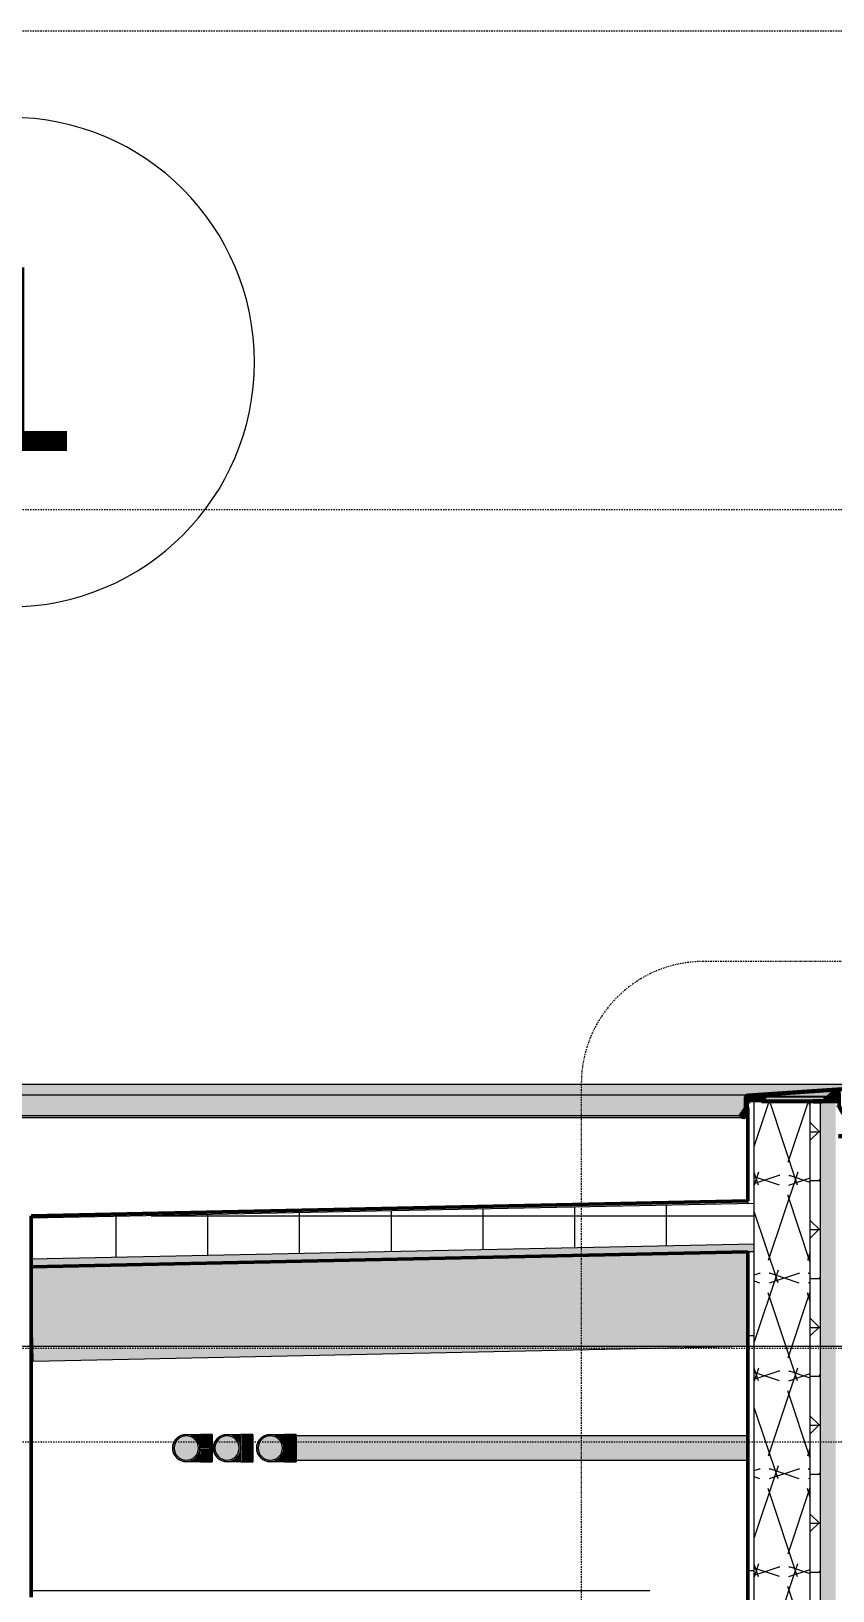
# Model space of a CAD drawing. Header units: inches. Extents: x 1814 to 6957, y -360 to 681.
# Drawn here: x 5267.7 to 5346.3, y 374 to 527 of the extents above; entities that cross this region are included whole.
import ezdxf

# ---------------------------------------------------------------- set-up
doc = ezdxf.new("R2010")
doc.units = ezdxf.units.IN
doc.header["$MEASUREMENT"] = 0
for name, pattern in [('Aligning Line 1_8_', [0.25, 0.125, -0.125]), ('Dash Dot 3_16_', [0.3125, 0.1875, -0.0625, 0, -0.0625]), ('Grid Line 1_2_', [0.875, 0.5, -0.125, 0.125, -0.125])]:
    doc.linetypes.add(name, pattern=pattern)
for name, color, linetype, lineweight in [('0-5', 250, 'Continuous', 9), ('0-7', 50, 'Continuous', 5), ('A-ANNO-SYMB-1', 150, 'Dash Dot 3_16_', 9), ('A-FLOR', 192, 'Continuous', 13), ('A-FLOR-7', 192, 'Continuous', 5), ('A-FLOR-8', 192, 'Continuous', 50), ('A-FLOR-LEVL-1', 51, 'Grid Line 1_2_', 9), ('A-FLOR-MCUT', 51, 'Continuous', 13), ('A-FLOR-PATT-2', 8, 'Continuous', 9), ('A-ROOF-2', 132, 'Continuous', 50), ('A-WALL', 113, 'Continuous', 13), ('A-WALL-4', 113, 'Continuous', 5), ('A-WALL-6', 113, 'Continuous', 50), ('A-WALL-PATT-4', 111, 'Continuous', 9), ('G-ANNO-SYMB', 111, 'Aligning Line 1_8_', 9), ('G-ANNO-SYMB-1', 191, 'Aligning Line 1_8_', 9), ('G-ANNO-SYMB-2', 147, 'Aligning Line 1_8_', 9), ('I-WALL-6', 7, 'Continuous', 13), ('P-PIPE-1', 8, 'Continuous', 5), ('P-PIPE-2', 252, 'Continuous', 9), ('P-PIPE-3', 250, 'Continuous', 9), ('P-PIPE-4', 94, 'Continuous', 9), ('S-BEAM-1', 41, 'Continuous', 9), ('S-BEAM-2', 250, 'Continuous', 9), ('S-GRID-IDEN', 1, 'Continuous', 9)]:
    doc.layers.add(name, color=color, linetype=linetype, lineweight=lineweight)
doc.styles.add('Arial_1', font='arial.ttf', dxfattribs={"height": 18})

# ---------------------------------------------------------------- blocks, each defined once
blk = doc.blocks.new('CTR - 2nd Phase_rvt-2-SECTION _ CENTER LOOKING EAST')
at = {"layer": 'A-FLOR-LEVL-1'}
blk.add_line((-4168.71, 398), (-1814.21, 398), dxfattribs=at)
at = {"layer": 'G-ANNO-SYMB-1'}
for p, q in [((-1910.94, 526.95), (-4072.05, 526.95)), ((-1910.94, 388.59), (-4072.05, 388.59))]:
    blk.add_line(p, q, dxfattribs=at)
blk = doc.blocks.new('Elbow - PVC - Sch 40 - Standard-2079255-SECTION _ CENTER LOOKING EAST')
at = {"layer": 'P-PIPE-2'}
h = blk.add_hatch(color=256, dxfattribs=at)
h.paths.add_polyline_path([(-3464, 118.66), (-3463.65, 118.7), (-3463.31, 118.85), (-3462.96, 119.16), (-3462.8, 119.41), (-3462.7, 119.69), (-3462.67, 120.12), (-3462.7, 120.35), (-3462.85, 120.69), (-3463.16, 121.04), (-3463.41, 121.2), (-3463.69, 121.3), (-3464, 121.34), (-3464.35, 121.3), (-3464.69, 121.15), (-3465.03, 120.85), (-3465.19, 120.62), (-3465.3, 120.35), (-3465.34, 120), (-3465.3, 119.65), (-3465.15, 119.31), (-3464.84, 118.96), (-3464.59, 118.8), (-3464.24, 118.69)], flags=0)
h.paths.add_polyline_path([(-3464, 118.81), (-3464.31, 118.85), (-3464.64, 119.01), (-3464.84, 119.16), (-3465.03, 119.41), (-3465.16, 119.82), (-3465.19, 120), (-3465.15, 120.31), (-3464.95, 120.7), (-3464.78, 120.88), (-3464.59, 121.03), (-3464.24, 121.16), (-3464, 121.19), (-3463.69, 121.15), (-3463.3, 120.95), (-3463.08, 120.74), (-3462.97, 120.59), (-3462.84, 120.18), (-3462.81, 120), (-3462.85, 119.69), (-3462.97, 119.41), (-3463.16, 119.16), (-3463.5, 118.93), (-3463.82, 118.84)], flags=0)
h = blk.add_hatch(color=256, dxfattribs=at)
h.paths.add_polyline_path([(-3462.65, 120), (-3462.62, 121.03), (-3462.66, 121.34), (-3463.37, 121.3), (-3463.43, 121.29), (-3463.57, 121.27), (-3463.24, 121.1), (-3462.95, 120.82), (-3462.8, 120.59), (-3462.7, 120.31), (-3462.65, 120)], flags=0)
h.paths.add_polyline_path([(-3462.97, 120.89), (-3463.21, 121.11), (-3463.03, 120.95)], flags=0)
h.paths.add_polyline_path([(-3463.43, 121.29), (-3463.51, 121.34), (-3463.48, 121.3)], flags=0)
for points in [[(-3462.62, 120), (-3461.47, 120), (-3461.47, 121.34), (-3462.62, 121.3), (-3462.62, 120)], [(-3462.62, 118.66), (-3461.47, 118.66), (-3461.47, 120), (-3462.62, 119.96), (-3462.62, 118.66)]]:
    blk.add_hatch(color=256, dxfattribs=at).paths.add_polyline_path(points, flags=0)
h = blk.add_hatch(color=256, dxfattribs=at)
h.paths.add_polyline_path([(-3463.05, 119.05), (-3463.16, 118.93), (-3463.08, 119.02)], flags=0)
h.paths.add_polyline_path([(-3462.62, 118.66), (-3462.66, 119.94), (-3462.76, 119.51), (-3462.85, 119.31), (-3463.16, 118.96), (-3463.38, 118.81), (-3463.57, 118.7), (-3463.57, 118.66), (-3462.91, 118.66)], flags=0)
at = {"layer": 'P-PIPE-3'}
for p, q in [((-3461.47, 121.34), (-3462.62, 121.34)), ((-3461.47, 121.34), (-3461.47, 120)), ((-3461.47, 120), (-3461.47, 118.66)), ((-3462.62, 118.66), (-3461.47, 118.66))]:
    blk.add_line(p, q, dxfattribs=at)
at = {"layer": 'P-PIPE-3', "flags": 128}
for points in [[(-3465.34, 120), (-3465.34, 120.05), (-3465.34, 120.11), (-3465.33, 120.16), (-3465.33, 120.21), (-3465.32, 120.27), (-3465.31, 120.32), (-3465.29, 120.37), (-3465.28, 120.42), (-3465.26, 120.47), (-3465.24, 120.52), (-3465.22, 120.57), (-3465.19, 120.62), (-3465.17, 120.67), (-3465.14, 120.71), (-3465.11, 120.76), (-3465.08, 120.8), (-3465.05, 120.85), (-3465.01, 120.89), (-3464.97, 120.93), (-3464.94, 120.96), (-3464.9, 121), (-3464.86, 121.04), (-3464.81, 121.07), (-3464.77, 121.1), (-3464.73, 121.13), (-3464.68, 121.16), (-3464.63, 121.19), (-3464.59, 121.21), (-3464.54, 121.23), (-3464.49, 121.25), (-3464.44, 121.27), (-3464.39, 121.29), (-3464.33, 121.3), (-3464.28, 121.31), (-3464.23, 121.32), (-3464.18, 121.33), (-3464.12, 121.34), (-3464.07, 121.34), (-3464.01, 121.34), (-3464, 121.34)], [(-3464, 121.34), (-3464, 121.34), (-3464, 121.34), (-3463.99, 121.34), (-3463.98, 121.34), (-3463.97, 121.34), (-3463.96, 121.34), (-3463.95, 121.34), (-3463.93, 121.34), (-3463.91, 121.34), (-3463.89, 121.34), (-3463.87, 121.34), (-3463.84, 121.34), (-3463.82, 121.34), (-3463.79, 121.34), (-3463.76, 121.34), (-3463.73, 121.34), (-3463.69, 121.34), (-3463.66, 121.34), (-3463.62, 121.34), (-3463.58, 121.34), (-3463.54, 121.34), (-3463.5, 121.34), (-3463.46, 121.34), (-3463.41, 121.34), (-3463.37, 121.34), (-3463.32, 121.34), (-3463.27, 121.34), (-3463.22, 121.34), (-3463.17, 121.34), (-3463.12, 121.34), (-3463.07, 121.34), (-3463.02, 121.34), (-3462.97, 121.34), (-3462.91, 121.34), (-3462.86, 121.34), (-3462.8, 121.34), (-3462.75, 121.34), (-3462.69, 121.34), (-3462.64, 121.34), (-3462.62, 121.34)], [(-3464, 118.66), (-3464.05, 118.66), (-3464.11, 118.66), (-3464.16, 118.67), (-3464.21, 118.67), (-3464.27, 118.68), (-3464.32, 118.69), (-3464.37, 118.71), (-3464.42, 118.72), (-3464.47, 118.74), (-3464.52, 118.76), (-3464.57, 118.78), (-3464.62, 118.81), (-3464.67, 118.83), (-3464.71, 118.86), (-3464.76, 118.89), (-3464.8, 118.92), (-3464.85, 118.95), (-3464.89, 118.99), (-3464.93, 119.03), (-3464.96, 119.06), (-3465, 119.1), (-3465.04, 119.14), (-3465.07, 119.19), (-3465.1, 119.23), (-3465.13, 119.27), (-3465.16, 119.32), (-3465.19, 119.37), (-3465.21, 119.41), (-3465.23, 119.46), (-3465.25, 119.51), (-3465.27, 119.56), (-3465.29, 119.61), (-3465.3, 119.67), (-3465.31, 119.72), (-3465.32, 119.77), (-3465.33, 119.82), (-3465.34, 119.88), (-3465.34, 119.93), (-3465.34, 119.99), (-3465.34, 120)], [(-3462.62, 118.66), (-3462.68, 118.66), (-3462.73, 118.66), (-3462.79, 118.66), (-3462.84, 118.66), (-3462.9, 118.66), (-3462.95, 118.66), (-3463, 118.66), (-3463.06, 118.66), (-3463.11, 118.66), (-3463.16, 118.66), (-3463.21, 118.66), (-3463.26, 118.66), (-3463.31, 118.66), (-3463.36, 118.66), (-3463.4, 118.66), (-3463.45, 118.66), (-3463.49, 118.66), (-3463.53, 118.66), (-3463.57, 118.66), (-3463.61, 118.66), (-3463.65, 118.66), (-3463.68, 118.66), (-3463.72, 118.66), (-3463.75, 118.66), (-3463.78, 118.66), (-3463.81, 118.66), (-3463.84, 118.66), (-3463.86, 118.66), (-3463.89, 118.66), (-3463.91, 118.66), (-3463.93, 118.66), (-3463.94, 118.66), (-3463.96, 118.66), (-3463.97, 118.66), (-3463.98, 118.66), (-3463.99, 118.66), (-3463.99, 118.66), (-3464, 118.66), (-3464, 118.66)]]:
    blk.add_lwpolyline(points, dxfattribs=at)
at = {"layer": 'P-PIPE-3'}
for start, end in [(0, 180), (180, 360)]:
    blk.add_arc((-3464, 120), 1.34, start, end, dxfattribs=at)
blk = doc.blocks.new('Elbow - PVC - Sch 40 - Standard-V52-SECTION _ CENTER LOOKING EAST')
at = {"layer": 'P-PIPE-2'}
h = blk.add_hatch(color=256, dxfattribs=at)
h.paths.add_polyline_path([(-3460, 118.66), (-3459.65, 118.7), (-3459.31, 118.85), (-3458.96, 119.16), (-3458.8, 119.41), (-3458.7, 119.69), (-3458.67, 120.12), (-3458.7, 120.35), (-3458.85, 120.69), (-3459.16, 121.04), (-3459.41, 121.2), (-3459.69, 121.3), (-3460.02, 121.34), (-3460.35, 121.3), (-3460.69, 121.15), (-3461.04, 120.84), (-3461.2, 120.59), (-3461.3, 120.31), (-3461.34, 120), (-3461.3, 119.65), (-3461.15, 119.31), (-3460.84, 118.96), (-3460.59, 118.8), (-3460.31, 118.7), (-3460.02, 118.66)], flags=0)
h.paths.add_polyline_path([(-3460, 118.81), (-3460.31, 118.85), (-3460.64, 119.01), (-3460.84, 119.16), (-3461.03, 119.41), (-3461.16, 119.82), (-3461.17, 120.12), (-3461.15, 120.31), (-3460.95, 120.7), (-3460.78, 120.88), (-3460.59, 121.03), (-3460.31, 121.15), (-3460, 121.19), (-3459.69, 121.15), (-3459.3, 120.95), (-3459.08, 120.74), (-3458.97, 120.59), (-3458.84, 120.18), (-3458.81, 120), (-3458.85, 119.69), (-3458.97, 119.4), (-3459.16, 119.16), (-3459.5, 118.93), (-3459.82, 118.84)], flags=0)
h = blk.add_hatch(color=256, dxfattribs=at)
h.paths.add_polyline_path([(-3458.65, 120), (-3458.62, 121.03), (-3458.66, 121.34), (-3459.37, 121.3), (-3459.43, 121.29), (-3459.57, 121.27), (-3459.24, 121.1), (-3458.95, 120.82), (-3458.8, 120.59), (-3458.7, 120.31), (-3458.65, 120)], flags=0)
h.paths.add_polyline_path([(-3458.97, 120.89), (-3459.21, 121.11), (-3459.03, 120.95)], flags=0)
h.paths.add_polyline_path([(-3459.43, 121.29), (-3459.51, 121.34), (-3459.48, 121.3)], flags=0)
for points in [[(-3457.47, 120), (-3457.47, 121.34), (-3458.62, 121.3), (-3458.62, 120)], [(-3458.62, 118.66), (-3457.47, 118.66), (-3457.47, 120), (-3458.62, 120), (-3458.62, 118.66)]]:
    blk.add_hatch(color=256, dxfattribs=at).paths.add_polyline_path(points, flags=0)
h = blk.add_hatch(color=256, dxfattribs=at)
h.paths.add_polyline_path([(-3459.05, 119.05), (-3459.16, 118.93), (-3459.08, 119.02)], flags=0)
h.paths.add_polyline_path([(-3458.62, 118.66), (-3458.66, 119.94), (-3458.76, 119.51), (-3458.85, 119.31), (-3459.16, 118.96), (-3459.38, 118.81), (-3459.57, 118.7), (-3459.57, 118.66), (-3458.91, 118.66)], flags=0)
at = {"layer": 'P-PIPE-3'}
for p, q in [((-3457.47, 121.34), (-3458.62, 121.34)), ((-3457.47, 121.34), (-3457.47, 120)), ((-3457.47, 120), (-3457.47, 118.66)), ((-3458.62, 118.66), (-3457.47, 118.66))]:
    blk.add_line(p, q, dxfattribs=at)
at = {"layer": 'P-PIPE-3', "flags": 128}
for points in [[(-3461.34, 120), (-3461.34, 120.05), (-3461.34, 120.11), (-3461.33, 120.16), (-3461.33, 120.21), (-3461.32, 120.27), (-3461.31, 120.32), (-3461.29, 120.37), (-3461.28, 120.42), (-3461.26, 120.47), (-3461.24, 120.52), (-3461.22, 120.57), (-3461.19, 120.62), (-3461.17, 120.67), (-3461.14, 120.71), (-3461.11, 120.76), (-3461.08, 120.8), (-3461.05, 120.85), (-3461.01, 120.89), (-3460.97, 120.93), (-3460.94, 120.96), (-3460.9, 121), (-3460.86, 121.04), (-3460.81, 121.07), (-3460.77, 121.1), (-3460.73, 121.13), (-3460.68, 121.16), (-3460.63, 121.19), (-3460.59, 121.21), (-3460.54, 121.23), (-3460.49, 121.25), (-3460.44, 121.27), (-3460.39, 121.29), (-3460.33, 121.3), (-3460.28, 121.31), (-3460.23, 121.32), (-3460.18, 121.33), (-3460.12, 121.34), (-3460.07, 121.34), (-3460.01, 121.34), (-3460, 121.34)], [(-3460, 121.34), (-3460, 121.34), (-3460, 121.34), (-3459.99, 121.34), (-3459.98, 121.34), (-3459.97, 121.34), (-3459.96, 121.34), (-3459.95, 121.34), (-3459.93, 121.34), (-3459.91, 121.34), (-3459.89, 121.34), (-3459.87, 121.34), (-3459.84, 121.34), (-3459.82, 121.34), (-3459.79, 121.34), (-3459.76, 121.34), (-3459.73, 121.34), (-3459.69, 121.34), (-3459.66, 121.34), (-3459.62, 121.34), (-3459.58, 121.34), (-3459.54, 121.34), (-3459.5, 121.34), (-3459.46, 121.34), (-3459.41, 121.34), (-3459.37, 121.34), (-3459.32, 121.34), (-3459.27, 121.34), (-3459.22, 121.34), (-3459.17, 121.34), (-3459.12, 121.34), (-3459.07, 121.34), (-3459.02, 121.34), (-3458.97, 121.34), (-3458.91, 121.34), (-3458.86, 121.34), (-3458.8, 121.34), (-3458.75, 121.34), (-3458.69, 121.34), (-3458.64, 121.34), (-3458.62, 121.34)], [(-3460.02, 118.66), (-3460.05, 118.66), (-3460.11, 118.66), (-3460.16, 118.67), (-3460.21, 118.67), (-3460.27, 118.68), (-3460.32, 118.69), (-3460.37, 118.71), (-3460.42, 118.72), (-3460.47, 118.74), (-3460.52, 118.76), (-3460.57, 118.78), (-3460.62, 118.81), (-3460.67, 118.83), (-3460.71, 118.86), (-3460.76, 118.89), (-3460.8, 118.92), (-3460.85, 118.95), (-3460.89, 118.99), (-3460.93, 119.03), (-3460.96, 119.06), (-3461, 119.1), (-3461.04, 119.14), (-3461.07, 119.19), (-3461.1, 119.23), (-3461.13, 119.27), (-3461.16, 119.32), (-3461.19, 119.37), (-3461.21, 119.41), (-3461.23, 119.46), (-3461.25, 119.51), (-3461.27, 119.56), (-3461.29, 119.61), (-3461.3, 119.67), (-3461.31, 119.72), (-3461.32, 119.77), (-3461.33, 119.82), (-3461.34, 119.88), (-3461.34, 119.93), (-3461.34, 119.99), (-3461.34, 120)], [(-3458.62, 118.66), (-3458.68, 118.66), (-3458.73, 118.66), (-3458.79, 118.66), (-3458.84, 118.66), (-3458.9, 118.66), (-3458.95, 118.66), (-3459, 118.66), (-3459.06, 118.66), (-3459.11, 118.66), (-3459.16, 118.66), (-3459.21, 118.66), (-3459.26, 118.66), (-3459.31, 118.66), (-3459.36, 118.66), (-3459.4, 118.66), (-3459.45, 118.66), (-3459.49, 118.66), (-3459.53, 118.66), (-3459.57, 118.66), (-3459.61, 118.66), (-3459.65, 118.66), (-3459.68, 118.66), (-3459.72, 118.66), (-3459.75, 118.66), (-3459.78, 118.66), (-3459.81, 118.66), (-3459.84, 118.66), (-3459.86, 118.66), (-3459.89, 118.66), (-3459.91, 118.66), (-3459.93, 118.66), (-3459.94, 118.66), (-3459.96, 118.66), (-3459.97, 118.66), (-3459.98, 118.66), (-3459.99, 118.66), (-3459.99, 118.66), (-3460, 118.66), (-3460, 118.66)]]:
    blk.add_lwpolyline(points, dxfattribs=at)
at = {"layer": 'P-PIPE-3'}
for start, end in [(0, 180), (180, 360)]:
    blk.add_arc((-3460, 120), 1.34, start, end, dxfattribs=at)
blk = doc.blocks.new('Elbow - PVC - Sch 40 - Standard-V53-SECTION _ CENTER LOOKING EAST')
at = {"layer": 'P-PIPE-2'}
h = blk.add_hatch(color=256, dxfattribs=at)
h.paths.add_polyline_path([(-3455.76, 118.66), (-3455.41, 118.7), (-3455.06, 118.85), (-3454.72, 119.16), (-3454.56, 119.41), (-3454.45, 119.69), (-3454.43, 120.12), (-3454.46, 120.35), (-3454.61, 120.69), (-3454.92, 121.04), (-3455.16, 121.2), (-3455.45, 121.3), (-3455.8, 121.34), (-3456.11, 121.3), (-3456.45, 121.15), (-3456.79, 120.84), (-3456.95, 120.59), (-3457.06, 120.31), (-3457.1, 120), (-3457.06, 119.65), (-3456.9, 119.31), (-3456.6, 118.96), (-3456.35, 118.8), (-3456.06, 118.7), (-3455.8, 118.66)], flags=0)
h.paths.add_polyline_path([(-3455.76, 118.81), (-3456.06, 118.85), (-3456.4, 119.01), (-3456.6, 119.16), (-3456.79, 119.41), (-3456.92, 119.82), (-3456.93, 120.12), (-3456.9, 120.31), (-3456.71, 120.7), (-3456.54, 120.88), (-3456.35, 121.03), (-3456.06, 121.15), (-3455.76, 121.19), (-3455.45, 121.15), (-3455.06, 120.95), (-3454.84, 120.74), (-3454.73, 120.59), (-3454.59, 120.18), (-3454.57, 120), (-3454.61, 119.69), (-3454.73, 119.4), (-3454.92, 119.16), (-3455.25, 118.93), (-3455.58, 118.84)], flags=0)
h = blk.add_hatch(color=256, dxfattribs=at)
h.paths.add_polyline_path([(-3454.4, 120), (-3454.38, 121.03), (-3454.41, 121.34), (-3455.12, 121.3), (-3455.18, 121.29), (-3455.33, 121.27), (-3455, 121.1), (-3454.71, 120.82), (-3454.56, 120.59), (-3454.45, 120.31), (-3454.4, 120)], flags=0)
h.paths.add_polyline_path([(-3454.73, 120.89), (-3454.97, 121.11), (-3454.79, 120.95)], flags=0)
h.paths.add_polyline_path([(-3455.18, 121.29), (-3455.27, 121.34), (-3455.24, 121.3)], flags=0)
for points in [[(-3453.23, 120), (-3453.23, 121.34), (-3454.38, 121.3), (-3454.38, 120)], [(-3454.38, 118.66), (-3453.23, 118.66), (-3453.23, 120), (-3454.38, 120), (-3454.38, 118.66)]]:
    blk.add_hatch(color=256, dxfattribs=at).paths.add_polyline_path(points, flags=0)
h = blk.add_hatch(color=256, dxfattribs=at)
h.paths.add_polyline_path([(-3454.81, 119.05), (-3454.92, 118.93), (-3454.84, 119.02)], flags=0)
h.paths.add_polyline_path([(-3454.38, 118.66), (-3454.41, 119.94), (-3454.52, 119.51), (-3454.61, 119.31), (-3454.92, 118.96), (-3455.14, 118.81), (-3455.33, 118.7), (-3455.33, 118.66), (-3454.67, 118.66)], flags=0)
at = {"layer": 'P-PIPE-3'}
for p, q in [((-3453.23, 121.34), (-3454.38, 121.34)), ((-3453.23, 121.34), (-3453.23, 120)), ((-3453.23, 120), (-3453.23, 118.66)), ((-3454.38, 118.66), (-3453.23, 118.66))]:
    blk.add_line(p, q, dxfattribs=at)
at = {"layer": 'P-PIPE-3', "flags": 128}
for points in [[(-3457.1, 120), (-3457.1, 120.05), (-3457.1, 120.11), (-3457.09, 120.16), (-3457.08, 120.21), (-3457.07, 120.27), (-3457.06, 120.32), (-3457.05, 120.37), (-3457.03, 120.42), (-3457.02, 120.47), (-3457, 120.52), (-3456.97, 120.57), (-3456.95, 120.62), (-3456.92, 120.67), (-3456.9, 120.71), (-3456.87, 120.76), (-3456.84, 120.8), (-3456.8, 120.85), (-3456.77, 120.89), (-3456.73, 120.93), (-3456.69, 120.96), (-3456.65, 121), (-3456.61, 121.04), (-3456.57, 121.07), (-3456.53, 121.1), (-3456.48, 121.13), (-3456.44, 121.16), (-3456.39, 121.19), (-3456.34, 121.21), (-3456.29, 121.23), (-3456.24, 121.25), (-3456.19, 121.27), (-3456.14, 121.29), (-3456.09, 121.3), (-3456.04, 121.31), (-3455.99, 121.32), (-3455.93, 121.33), (-3455.88, 121.34), (-3455.83, 121.34), (-3455.77, 121.34), (-3455.76, 121.34)], [(-3455.76, 121.34), (-3455.76, 121.34), (-3455.75, 121.34), (-3455.75, 121.34), (-3455.74, 121.34), (-3455.73, 121.34), (-3455.72, 121.34), (-3455.7, 121.34), (-3455.69, 121.34), (-3455.67, 121.34), (-3455.65, 121.34), (-3455.63, 121.34), (-3455.6, 121.34), (-3455.58, 121.34), (-3455.55, 121.34), (-3455.52, 121.34), (-3455.49, 121.34), (-3455.45, 121.34), (-3455.42, 121.34), (-3455.38, 121.34), (-3455.34, 121.34), (-3455.3, 121.34), (-3455.26, 121.34), (-3455.22, 121.34), (-3455.17, 121.34), (-3455.13, 121.34), (-3455.08, 121.34), (-3455.03, 121.34), (-3454.98, 121.34), (-3454.93, 121.34), (-3454.88, 121.34), (-3454.83, 121.34), (-3454.78, 121.34), (-3454.72, 121.34), (-3454.67, 121.34), (-3454.62, 121.34), (-3454.56, 121.34), (-3454.51, 121.34), (-3454.45, 121.34), (-3454.4, 121.34), (-3454.38, 121.34)], [(-3455.8, 118.66), (-3455.81, 118.66), (-3455.86, 118.66), (-3455.92, 118.67), (-3455.97, 118.67), (-3456.02, 118.68), (-3456.08, 118.69), (-3456.13, 118.71), (-3456.18, 118.72), (-3456.23, 118.74), (-3456.28, 118.76), (-3456.33, 118.78), (-3456.38, 118.81), (-3456.43, 118.83), (-3456.47, 118.86), (-3456.52, 118.89), (-3456.56, 118.92), (-3456.6, 118.95), (-3456.64, 118.99), (-3456.68, 119.03), (-3456.72, 119.06), (-3456.76, 119.1), (-3456.79, 119.14), (-3456.83, 119.19), (-3456.86, 119.23), (-3456.89, 119.27), (-3456.92, 119.32), (-3456.94, 119.37), (-3456.97, 119.41), (-3456.99, 119.46), (-3457.01, 119.51), (-3457.03, 119.56), (-3457.04, 119.61), (-3457.06, 119.67), (-3457.07, 119.72), (-3457.08, 119.77), (-3457.09, 119.82), (-3457.1, 119.88), (-3457.1, 119.93), (-3457.1, 119.99), (-3457.1, 120)], [(-3454.38, 118.66), (-3454.44, 118.66), (-3454.49, 118.66), (-3454.55, 118.66), (-3454.6, 118.66), (-3454.66, 118.66), (-3454.71, 118.66), (-3454.76, 118.66), (-3454.81, 118.66), (-3454.87, 118.66), (-3454.92, 118.66), (-3454.97, 118.66), (-3455.02, 118.66), (-3455.07, 118.66), (-3455.11, 118.66), (-3455.16, 118.66), (-3455.2, 118.66), (-3455.25, 118.66), (-3455.29, 118.66), (-3455.33, 118.66), (-3455.37, 118.66), (-3455.41, 118.66), (-3455.44, 118.66), (-3455.48, 118.66), (-3455.51, 118.66), (-3455.54, 118.66), (-3455.57, 118.66), (-3455.6, 118.66), (-3455.62, 118.66), (-3455.64, 118.66), (-3455.66, 118.66), (-3455.68, 118.66), (-3455.7, 118.66), (-3455.71, 118.66), (-3455.73, 118.66), (-3455.74, 118.66), (-3455.75, 118.66), (-3455.75, 118.66), (-3455.76, 118.66), (-3455.76, 118.66)]]:
    blk.add_lwpolyline(points, dxfattribs=at)
at = {"layer": 'P-PIPE-3'}
for start, end in [(0, 180), (180, 360)]:
    blk.add_arc((-3455.76, 120), 1.34, start, end, dxfattribs=at)
blk = doc.blocks.new('Dimension Lumber - 2x10-V57-SECTION _ CENTER LOOKING EAST')
at = {"layer": 'S-BEAM-1'}
blk.add_hatch(color=256, dxfattribs=at).paths.add_polyline_path([(-3479.03, 396.53), (-3408.92, 397.99), (-3408.92, 407.24), (-3479.22, 405.77), (-3479.06, 398)], flags=0)
at = {"layer": 'S-BEAM-2'}
for q in [(-3479.22, 405.77), (-3408.92, 397.99)]:
    blk.add_line((-3479.03, 396.53), q, dxfattribs=at)
blk = doc.blocks.new('CTR - 1st Phase - Common Walls_rvt-2-SECTION _ CENTER LOOKING EAST')
at = {"layer": 'P-PIPE-1'}
for points in [[(-3453.23, 388), (-3408.92, 388.01), (-3408.92, 389.19), (-3453.23, 389.15), (-3453.23, 388.31)], [(-3408.92, 386.81), (-3408.92, 388), (-3453.23, 388), (-3453.23, 386.81), (-3430.47, 386.81)]]:
    blk.add_hatch(color=256, dxfattribs=at).paths.add_polyline_path(points, flags=0)
at = {"layer": 'P-PIPE-2'}
for points in [[(-3464, 386.81), (-3463.64, 386.88), (-3463.41, 386.97), (-3463.16, 387.16), (-3462.97, 387.41), (-3462.85, 387.71), (-3462.82, 388.07), (-3462.9, 388.43), (-3463.07, 388.72), (-3463.16, 388.84), (-3463.46, 389.05), (-3463.82, 389.16), (-3464, 389.19), (-3464.31, 389.15), (-3464.59, 389.03), (-3464.84, 388.84), (-3465.05, 388.55), (-3465.16, 388.18), (-3465.17, 387.9), (-3465.13, 387.65), (-3465.03, 387.41), (-3464.84, 387.16), (-3464.59, 386.97), (-3464.18, 386.84)], [(-3460, 386.81), (-3459.64, 386.88), (-3459.41, 386.97), (-3459.16, 387.16), (-3458.97, 387.41), (-3458.85, 387.71), (-3458.82, 388.07), (-3458.9, 388.43), (-3459.03, 388.67), (-3459.2, 388.87), (-3459.46, 389.05), (-3459.82, 389.16), (-3460.02, 389.19), (-3460.31, 389.15), (-3460.59, 389.03), (-3460.87, 388.8), (-3461.05, 388.55), (-3461.16, 388.18), (-3461.17, 387.9), (-3461.13, 387.65), (-3461.03, 387.41), (-3460.84, 387.16), (-3460.59, 386.97), (-3460.18, 386.84), (-3460.02, 386.81)], [(-3455.76, 386.81), (-3455.39, 386.88), (-3455.16, 386.97), (-3454.92, 387.16), (-3454.73, 387.41), (-3454.61, 387.71), (-3454.58, 388.07), (-3454.66, 388.43), (-3454.79, 388.67), (-3454.92, 388.84), (-3455.22, 389.05), (-3455.58, 389.16), (-3455.8, 389.18), (-3456.06, 389.15), (-3456.42, 388.98), (-3456.6, 388.84), (-3456.8, 388.55), (-3456.92, 388.18), (-3456.93, 387.9), (-3456.89, 387.65), (-3456.79, 387.41), (-3456.6, 387.16), (-3456.35, 386.97), (-3455.94, 386.84), (-3455.8, 386.82)]]:
    blk.add_hatch(color=256, dxfattribs=at).paths.add_polyline_path(points, flags=0)
at = {"layer": 'A-FLOR-LEVL-1'}
blk.add_line((-4168.71, 398), (-1814.21, 398), dxfattribs=at)
at = {"layer": 'G-ANNO-SYMB-2'}
for p, q in [((-1910.94, 526.95), (-4072.05, 526.95)), ((-1910.94, 526.95), (-4072.05, 526.95)), ((-1910.96, 526.95), (-4071.96, 526.95)), ((-1910.94, 480), (-4072.05, 480))]:
    blk.add_line(p, q, dxfattribs=at)
at = {"layer": 'I-WALL-6'}
blk.add_line((-3418.52, 374), (-3479.22, 374), dxfattribs=at)
at = {"layer": 'P-PIPE-3'}
for p, q in [((-3408.92, 389.19), (-3453.23, 389.19)), ((-3453.23, 386.81), (-3408.92, 386.81))]:
    blk.add_line(p, q, dxfattribs=at)
at = {"layer": 'P-PIPE-4'}
for centre, start, end in [((-3464, 388), 0, 180), ((-3460, 388), 0, 180), ((-3455.76, 388), 0, 180), ((-3464, 388), 180, 0), ((-3460, 388), 180, 0), ((-3455.76, 388), 180, 0)]:
    blk.add_arc(centre, 1.19, start, end, dxfattribs=at)
at = {"layer": '0-5'}
for name, p in [('Dimension Lumber - 2x10-V57-SECTION _ CENTER LOOKING EAST', (0, 0)), ('Elbow - PVC - Sch 40 - Standard-2079255-SECTION _ CENTER LOOKING EAST', (0, 268)), ('Elbow - PVC - Sch 40 - Standard-V52-SECTION _ CENTER LOOKING EAST', (0, 268)), ('Elbow - PVC - Sch 40 - Standard-V53-SECTION _ CENTER LOOKING EAST', (0, 268))]:
    blk.add_blockref(name, p, dxfattribs=at)
blk = doc.blocks.new('CTR - 1st Phase -Stairs _ Elevators_rvt-2-SECTION _ CENTER LOOKING EAST')
at = {"layer": 'A-FLOR-LEVL-1'}
blk.add_line((-4168.71, 398), (-1814.21, 398), dxfattribs=at)
at = {"layer": 'G-ANNO-SYMB-2'}
blk.add_line((-1910.96, 526.95), (-4071.96, 526.95), dxfattribs=at)
blk = doc.blocks.new('Basic Wall _ EXT - FIBER CEMENT - SMALL - ___-2145929-SECTION _ CENTER LOOKING EAST')
at = {"layer": 'A-WALL'}
h = blk.add_hatch(color=256, dxfattribs=at)
h.paths.add_polyline_path([(-3481.12, 422.6), (-3408.92, 422.6), (-3393.56, 423.66), (-3499.32, 423.66), (-3499.32, 422.6), (-3485.34, 422.6)], flags=0)
h.paths.add_polyline_path([(-3679.5, 422.6), (-3615.53, 422.6), (-3616.64, 423.66), (-3867.21, 423.66), (-3851.69, 422.6), (-3683.72, 422.6)], flags=0)
h.paths.add_polyline_path([(-3612.28, 422.6), (-3595.32, 422.6), (-3595.32, 423.66), (-3613.39, 423.66), (-3612.55, 422.86)], flags=0)
h = blk.add_hatch(color=256, dxfattribs=at)
h.paths.add_polyline_path([(-3675.28, 422.35), (-3615.28, 422.36), (-3615.53, 422.6), (-3851.73, 422.56), (-3851.63, 422.41), (-3851.63, 422.35), (-3679.5, 422.35)], flags=0)
h.paths.add_polyline_path([(-3409.15, 422.35), (-3409.06, 422.53), (-3408.93, 422.6), (-3499.32, 422.56), (-3499.32, 422.35), (-3409.37, 422.35)], flags=0)
h.paths.add_polyline_path([(-3612.02, 422.35), (-3595.32, 422.36), (-3595.32, 422.6), (-3612.24, 422.56), (-3612.03, 422.36)], flags=0)
h = blk.add_hatch(color=256, dxfattribs=at)
h.paths.add_polyline_path([(-3409.15, 421.44), (-3409.15, 422.35), (-3499.32, 422.35), (-3499.32, 421.44), (-3409.37, 421.44)], flags=0)
h.paths.add_polyline_path([(-3851.63, 421.44), (-3614.32, 421.44), (-3615.27, 422.35), (-3851.63, 422.35), (-3851.63, 421.99)], flags=0)
h.paths.add_polyline_path([(-3595.32, 421.44), (-3595.32, 422.35), (-3612.02, 422.35), (-3611.07, 421.44), (-3599.31, 421.44)], flags=0)
h = blk.add_hatch(color=256, dxfattribs=at)
h.paths.add_polyline_path([(-3633.07, 421.3), (-3614.22, 421.35), (-3614.32, 421.44), (-3851.63, 421.44), (-3851.59, 421.3), (-3637.29, 421.3)], flags=0)
h.paths.add_polyline_path([(-3610.93, 421.3), (-3595.32, 421.35), (-3595.32, 421.44), (-3611.06, 421.43), (-3610.93, 421.3)], flags=0)
h.paths.add_polyline_path([(-3409.1, 421.3), (-3409.07, 421.44), (-3499.32, 421.43), (-3499.32, 421.3), (-3409.12, 421.3)], flags=0)
h = blk.add_hatch(color=256, dxfattribs=at)
h.paths.add_polyline_path([(-3751.26, 420.57), (-3613.41, 420.57), (-3614.18, 421.3), (-3851.56, 421.26), (-3851.11, 420.57), (-3755.48, 420.57)], flags=0)
h.paths.add_polyline_path([(-3409.66, 420.57), (-3409.19, 421.3), (-3499.32, 421.3), (-3499.32, 420.57), (-3413.59, 420.57)], flags=0)
h.paths.add_polyline_path([(-3595.32, 420.57), (-3595.32, 421.3), (-3610.93, 421.3), (-3610.23, 420.63), (-3610.23, 420.57), (-3599.31, 420.57)], flags=0)
h.paths.add_polyline_path([(-3409.12, 421.26), (-3409.12, 421.3), (-3409.12, 421.26)], flags=0)
h = blk.add_hatch(color=256, dxfattribs=at)
h.paths.add_polyline_path([(-3851.11, 420.45), (-3613.51, 420.45), (-3613.41, 420.57), (-3851.11, 420.57), (-3851.22, 420.45)], flags=0)
h.paths.add_polyline_path([(-3409.31, 420.45), (-3409.3, 420.49), (-3409.34, 420.45)], flags=0)
h.paths.add_polyline_path([(-3409.47, 420.45), (-3409.66, 420.57), (-3499.32, 420.57), (-3499.32, 420.45), (-3409.55, 420.45)], flags=0)
h.paths.add_polyline_path([(-3599.31, 420.45), (-3595.32, 420.45), (-3595.32, 420.57), (-3610.29, 420.57), (-3610.4, 420.45), (-3603.53, 420.45)], flags=0)
h = blk.add_hatch(color=256, dxfattribs=at)
h.paths.add_polyline_path([(-3409.35, 420.42), (-3409.37, 420.45), (-3409.35, 420.42)], flags=0)
h.paths.add_polyline_path([(-3409.35, 420.42), (-3409.55, 420.45), (-3409.37, 420.42)], flags=0)
h.paths.add_polyline_path([(-3595.32, 420.42), (-3595.32, 420.45), (-3599.31, 420.42)], flags=0)
for p, q in [((-3393.48, 423.66), (-3499.32, 423.66)), ((-3408.93, 422.6), (-3499.32, 422.6)), ((-3409.66, 420.57), (-3499.32, 420.57)), ((-3499.32, 420.42), (-3409.37, 420.42))]:
    blk.add_line(p, q, dxfattribs=at)
blk = doc.blocks.new('Basic Wall _ EXT - FIBER CEMENT - SMALL - ___-2145931-SECTION _ CENTER LOOKING EAST')
at = {"layer": 'A-WALL'}
for points in [[(-3409.07, 421.44), (-3409, 421.44), (-3409, 421.83), (-3408.87, 422.03), (-3408.67, 422.08), (-3401.48, 422.1), (-3401.48, 422.16), (-3408.45, 422.16), (-3408.45, 422.23), (-3408.92, 422.27), (-3408.92, 422.35), (-3409.07, 422.35), (-3409.07, 421.69)], [(-3408.89, 422.35), (-3408.86, 422.47), (-3401.03, 422.49), (-3400.99, 422.52), (-3409, 422.48), (-3409.05, 422.41), (-3409.02, 422.35), (-3408.92, 422.35)], [(-3407.5, 422.24), (-3407.37, 422.24), (-3407.37, 422.37), (-3408.81, 422.35), (-3408.8, 422.24)], [(-3401.42, 422.16), (-3401.09, 422.44), (-3407.29, 422.44), (-3407.29, 422.16), (-3401.43, 422.16)], [(-3401.09, 422.44), (-3401.06, 422.47), (-3401.43, 422.44)], [(-3409.12, 420.59), (-3409.04, 420.62), (-3408.92, 420.7), (-3408.92, 421.22), (-3408.97, 421.22), (-3409.35, 420.59), (-3409.19, 420.59)], [(-3409.07, 421.26), (-3408.93, 421.3), (-3408.93, 421.39), (-3409, 421.39), (-3409, 421.44), (-3409.07, 421.44), (-3409.12, 421.26)], [(-3408.92, 421.22), (-3408.95, 421.26), (-3408.97, 421.22)], [(-3408.95, 420.57), (-3408.92, 420.6), (-3408.95, 420.64), (-3408.97, 420.6), (-3408.96, 420.59)], [(-3401.54, 422), (-3401.56, 422.06), (-3401.8, 422.08), (-3407.58, 422.08), (-3407.58, 422), (-3401.56, 422)], [(-3409.43, 420.52), (-3409.19, 420.55), (-3409.19, 420.59), (-3409.51, 420.57), (-3409.47, 420.55)], [(-3408.95, 420.44), (-3408.92, 420.45), (-3408.95, 420.57), (-3409.23, 420.44), (-3408.99, 420.44)], [(-3408.92, 420.42), (-3408.95, 420.44), (-3409.23, 420.42)]]:
    blk.add_hatch(color=256, dxfattribs=at).paths.add_polyline_path(points, flags=0)
h = blk.add_hatch(color=256, dxfattribs=at)
h.paths.add_polyline_path([(-3408.92, 422.52), (-3400.99, 422.52), (-3400.33, 423.06), (-3399.97, 423.11), (-3393.56, 423.11), (-3393.56, 423.58), (-3407.78, 422.6)], flags=0)
h.paths.add_polyline_path([(-3400.08, 423.03), (-3400.08, 423.07), (-3400.08, 423.03)], flags=0)
h = blk.add_hatch(color=256, dxfattribs=at)
h.paths.add_polyline_path([(-3400.92, 422.04), (-3400.04, 422.04), (-3400.05, 422.87), (-3400.14, 422.99), (-3400.33, 422.99), (-3401.43, 422.04)], flags=0)
h.paths.add_polyline_path([(-3399.97, 422.86), (-3400, 422.99), (-3400.03, 422.97), (-3399.97, 422.87)], flags=0)
h = blk.add_hatch(color=256, dxfattribs=at)
h.paths.add_polyline_path([(-3409.47, 420.6), (-3409.42, 420.63), (-3409.07, 421.26), (-3409.14, 421.22), (-3409.55, 420.6)], flags=0)
h.paths.add_polyline_path([(-3408.97, 421.22), (-3408.97, 421.26), (-3409.03, 421.26)], flags=0)
for p, q in [((-3408.92, 422.52), (-3400.99, 422.52)), ((-3408.86, 422.47), (-3401.06, 422.47)), ((-3408.85, 422.24), (-3407.37, 422.24)), ((-3407.29, 422.44), (-3401.09, 422.44)), ((-3407.29, 422.16), (-3401.42, 422.16)), ((-3408.99, 420.64), (-3408.92, 420.64)), ((-3407.58, 422.08), (-3401.46, 422.08)), ((-3401.49, 422), (-3401.43, 422.04)), ((-3409.55, 420.6), (-3409.37, 420.6)), ((-3409.35, 420.59), (-3409.1, 420.59)), ((-3409.34, 420.42), (-3408.92, 420.42))]:
    blk.add_line(p, q, dxfattribs=at)
at = {"layer": 'A-WALL', "flags": 128}
for points in [[(-3408.93, 422.6), (-3408.98, 422.59), (-3409.04, 422.56), (-3409.08, 422.52), (-3409.12, 422.47), (-3409.14, 422.41), (-3409.15, 422.35)], [(-3409.15, 421.44), (-3409.15, 421.39), (-3409.16, 421.35), (-3409.19, 421.3)], [(-3409.12, 421.26), (-3409.09, 421.32), (-3409.07, 421.38), (-3409.07, 421.44)], [(-3409, 421.39), (-3409, 421.35), (-3409.02, 421.3), (-3409.04, 421.26)], [(-3408.75, 422.08), (-3408.81, 422.07), (-3408.87, 422.05), (-3408.93, 422.01), (-3408.97, 421.95), (-3408.99, 421.89), (-3409, 421.83)], [(-3408.97, 421.22), (-3408.94, 421.28), (-3408.93, 421.33)], [(-3401.48, 422.1), (-3401.53, 422.07), (-3401.59, 422.05), (-3401.65, 422.04)], [(-3409.47, 420.45), (-3409.41, 420.43), (-3409.37, 420.42)], [(-3409.3, 420.5), (-3409.34, 420.49), (-3409.39, 420.5)], [(-3409.34, 420.42), (-3409.29, 420.42), (-3409.23, 420.44)]]:
    blk.add_lwpolyline(points, dxfattribs=at)
blk = doc.blocks.new('Basic Wall _ EXT - FIBER CEMENT - SMALL - ___-2145932-SECTION _ CENTER LOOKING EAST')
at = {"layer": 'A-WALL'}
h = blk.add_hatch(color=256, dxfattribs=at)
h.paths.add_polyline_path([(-3396.7, 418.54), (-3393.48, 418.54), (-3393.48, 423.66), (-3409.01, 422.56), (-3409.1, 422.47), (-3409.15, 422.35), (-3409.15, 421.44), (-3409.07, 421.44), (-3409.02, 422.47), (-3408.83, 422.53), (-3393.56, 423.58), (-3393.56, 418.62), (-3400.04, 418.62), (-3400.04, 418.54), (-3399.59, 418.54)], flags=0)
h.paths.add_polyline_path([(-3409.35, 420.42), (-3409.08, 420.51), (-3408.97, 420.6), (-3408.99, 420.64), (-3409.34, 420.42), (-3409.34, 420.42)], flags=0)
h.paths.add_polyline_path([(-3409.35, 420.42), (-3409.51, 420.57), (-3409.55, 420.6), (-3409.12, 421.26), (-3409.19, 421.3), (-3409.66, 420.57), (-3409.36, 420.42)], flags=0)
h.paths.add_polyline_path([(-3409.35, 420.59), (-3408.97, 421.22), (-3409.04, 421.26), (-3409.41, 420.63), (-3409.36, 420.6)], flags=0)
h.paths.add_polyline_path([(-3399.59, 420.79), (-3399.52, 420.84), (-3399.96, 421.48), (-3400, 421.45), (-3399.61, 420.84)], flags=0)
h.paths.add_polyline_path([(-3408.93, 421.39), (-3408.92, 421.39), (-3408.92, 422), (-3407.58, 422), (-3407.62, 422.08), (-3408.79, 422.06), (-3408.93, 422), (-3409, 421.76), (-3409, 421.39)], flags=0)
h.paths.add_polyline_path([(-3400.04, 421.63), (-3399.97, 421.63), (-3400.01, 422.92), (-3400.14, 423.08), (-3400.38, 423.05), (-3401.46, 422.08), (-3401.43, 422.04), (-3400.25, 423), (-3400.13, 422.99), (-3400.04, 422.86), (-3400.04, 422)], flags=0)
h.paths.add_polyline_path([(-3401.5, 422), (-3401.5, 422.05), (-3401.55, 422.04), (-3401.54, 422)], flags=0)
h.paths.add_polyline_path([(-3401.57, 422), (-3401.65, 422.04), (-3401.65, 422)], flags=0)
h.paths.add_polyline_path([(-3407.29, 422.16), (-3407.29, 422.44), (-3408.87, 422.43), (-3408.92, 422.27), (-3408.84, 422.27), (-3408.8, 422.39), (-3407.37, 422.35), (-3407.37, 422.23), (-3408.45, 422.23), (-3408.45, 422.16)], flags=0)
for p, q in [((-3408.92, 421.39), (-3408.92, 421.83)), ((-3408.75, 422), (-3408.3, 422)), ((-3408.3, 422), (-3407.58, 422)), ((-3400.04, 422), (-3400.04, 421.63)), ((-3400.04, 418.62), (-3400.04, 418.54))]:
    blk.add_line(p, q, dxfattribs=at)
at = {"layer": 'A-WALL-6'}
for p, q in [((-3409.15, 422.35), (-3409.15, 421.44)), ((-3409.07, 421.44), (-3409.07, 422.35)), ((-3393.48, 423.66), (-3408.93, 422.6)), ((-3408.92, 422.52), (-3393.56, 423.58)), ((-3408.86, 422.47), (-3408.92, 422.27)), ((-3408.92, 422.27), (-3408.85, 422.24)), ((-3407.29, 422.44), (-3408.86, 422.47)), ((-3408.85, 422.24), (-3408.8, 422.39)), ((-3408.8, 422.39), (-3407.37, 422.37)), ((-3407.37, 422.23), (-3408.45, 422.23)), ((-3408.45, 422.23), (-3408.45, 422.16)), ((-3408.45, 422.16), (-3407.29, 422.16)), ((-3407.37, 422.37), (-3407.37, 422.23)), ((-3407.29, 422.16), (-3407.29, 422.44)), ((-3400.38, 423.05), (-3401.48, 422.1)), ((-3401.43, 422.04), (-3400.33, 422.99)), ((-3400.04, 422.86), (-3400.04, 422)), ((-3399.97, 421.63), (-3399.97, 422.86)), ((-3393.56, 423.58), (-3393.56, 418.62)), ((-3393.48, 418.54), (-3393.48, 423.66)), ((-3409.19, 421.3), (-3409.66, 420.57)), ((-3409.55, 420.6), (-3409.12, 421.26)), ((-3409.04, 421.26), (-3409.42, 420.63)), ((-3409.42, 420.63), (-3409.35, 420.59)), ((-3409.35, 420.59), (-3408.97, 421.22)), ((-3408.99, 420.64), (-3409.26, 420.51)), ((-3409, 421.83), (-3409, 421.39)), ((-3408.95, 420.57), (-3408.99, 420.64)), ((-3407.58, 422.08), (-3408.75, 422.08)), ((-3407.58, 422), (-3407.58, 422.08)), ((-3401.65, 422.04), (-3402.47, 422.04)), ((-3402.47, 422.04), (-3402.47, 421.96)), ((-3402.47, 421.96), (-3401.65, 421.96)), ((-3400, 421.45), (-3399.59, 420.79)), ((-3399.52, 420.84), (-3399.93, 421.5)), ((-3399.59, 420.79), (-3399.52, 420.84)), ((-3409.66, 420.57), (-3409.47, 420.45)), ((-3409.43, 420.52), (-3409.55, 420.6)), ((-3409.23, 420.44), (-3408.95, 420.57)), ((-3393.56, 418.62), (-3400.04, 418.62)), ((-3400.04, 418.54), (-3393.48, 418.54))]:
    blk.add_line(p, q, dxfattribs=at)
for centre, radius, start, end in [((-3408.9, 422.35), 0.25, 96.9295, 180), ((-3408.9, 422.35), 0.171, 97.5543, 180), ((-3400.22, 422.86), 0.25, 0, 130.7229), ((-3400.22, 422.86), 0.171, 0, 130.7229), ((-3409.4, 421.44), 0.25, 327.174, 0), ((-3409.4, 421.44), 0.329, 327.174, 0), ((-3409.25, 421.39), 0.25, 328.5676, 0), ((-3408.75, 421.83), 0.25, 90, 180), ((-3409.25, 421.39), 0.329, 328.5676, 0), ((-3408.75, 421.83), 0.171, 90, 180), ((-3401.65, 422.29), 0.25, 270, 310.7229), ((-3401.65, 422.29), 0.329, 270, 310.7229), ((-3399.72, 421.63), 0.329, 180, 211.7619), ((-3399.72, 421.63), 0.25, 180, 211.7619), ((-3409.34, 420.67), 0.25, 237.9895, 295.8255), ((-3409.34, 420.67), 0.171, 237.9895, 295.8255)]:
    blk.add_arc(centre, radius, start, end, dxfattribs=at)
blk = doc.blocks.new('Grid - Grid Head - Circle-50561-SECTION _ CENTER LOOKING EAST')
at = {"layer": 'S-GRID-IDEN'}
for start, end in [(0, 180), (180, 360)]:
    blk.add_arc((-3481.32, 494.5), 24, start, end, dxfattribs=at)

msp = doc.modelspace()

# ---------------------------------------------------------------- hatches: boundary and pattern name
at = {"layer": 'A-FLOR'}
h = msp.add_hatch(color=256, dxfattribs=at)
h.paths.add_polyline_path([(5267.71, 406.53), (5267.71, 406.53), (5282.69, 406.68)], flags=0)
h.paths.add_polyline_path([(5267.7, 405.77), (5338.63, 407.25), (5338.63, 408), (5267.7, 406.53)], flags=0)
at = {"layer": 'A-FLOR-7'}
msp.add_hatch(color=256, dxfattribs=at).paths.add_polyline_path([(5267.7, 410.53), (5338, 411.99), (5338, 412.24), (5267.7, 410.78), (5267.7, 410.55)], flags=0)
at = {"layer": 'A-FLOR-PATT-2'}
h = msp.add_hatch(dxfattribs=at)
h.set_pattern_fill('FP_77', color=256, style=0, pattern_type=2)
h.set_pattern_definition([(0, (7058.028, 68.768), (0, 9), []), (90, (7058.028, 68.768), (-9, 6e-16), [])])
h.paths.add_polyline_path([(5267.7, 406.53), (5338.63, 408), (5338.63, 412), (5267.7, 410.53), (5267.7, 406.76)], flags=0)
at = {"layer": 'A-WALL-4'}
msp.add_hatch(color=256, dxfattribs=at).paths.add_polyline_path([(5345.13, 350.5), (5346.63, 350.5), (5346.63, 422), (5345.13, 422), (5345.13, 355.09)], flags=0)
at = {"layer": 'A-WALL-PATT-4'}
h = msp.add_hatch(dxfattribs=at)
h.set_pattern_fill('FP_52', color=256, style=0, pattern_type=2)
h.set_pattern_definition([(0, (7058.028, 68.768), (30.72, 7.68), [1.267, -21.773, 1.267, -21.773, -122.88]), (0, (7058.028, 68.768), (30.72, 7.68), [-46.08, 1.267, -44.813, 1.267, -21.773, -53.76]), (0, (7058.028, 68.768), (30.72, 7.68), [-115.2, 1.267, -14.093, 1.267, -37.133]), (120, (7069.548, 72.608), (-22.011075, 22.7643), [1.267, -21.773, 1.267, -21.773, -122.88]), (120, (7069.548, 72.608), (-22.011075, 22.7643), [-46.08, 1.267, -44.813, 1.267, -21.773, -53.76]), (120, (7069.548, 72.608), (-22.011075, 22.7643), [-115.2, 1.267, -14.093, 1.267, -37.133]), (240, (7073.388, 87.968), (-8.708925, -30.4443), [1.267, -21.773, 1.267, -21.773, -122.88]), (240, (7073.388, 87.968), (-8.708925, -30.4443), [-46.08, 1.267, -44.813, 1.267, -21.773, -53.76]), (240, (7073.388, 87.968), (-8.708925, -30.4443), [-115.2, 1.267, -14.093, 1.267, -37.133])])
h.paths.add_polyline_path([(5338.63, 350.5), (5338.62, 407.25), (5338, 407.24), (5338, 350.5)], flags=0)
h.paths.add_polyline_path([(5338, 411.99), (5338.63, 412), (5338.63, 422), (5338, 422), (5338, 412)], flags=0)
h = msp.add_hatch(dxfattribs=at)
h.set_pattern_fill('FP_58', color=256, style=0, pattern_type=2)
h.set_pattern_definition([(161.57, (7058.508, 69.248), (-3.8399538, -1.54e-05), [0, -27.322, 3.034, 0]), (18.43, (7057.548, 69.248), (-3.8399538, 1.54e-05), [0, -27.322, 3.034, 0]), (108.43, (7058.508, 69.248), (1.919622, -9.6005246), [9.106, -21.25]), (71.57, (7057.548, 69.248), (1.919622, 9.6005246), [9.106, -21.25])])
h.paths.add_polyline_path([(5341.78, 350.5), (5344.13, 350.5), (5344.13, 422), (5338.63, 421.98), (5338.63, 350.5)], flags=0)
h = msp.add_hatch(dxfattribs=at)
h.set_pattern_fill('FP_54', color=256, style=0, pattern_type=2)
h.set_pattern_definition([(0, (7058.028, 68.768), (0, 4.798), []), (315, (7058.028, 68.768), (4.7984266, 0), [6.786, -6.786]), (45, (7058.028, 68.768), (4.7984266, 0), [6.786, -6.786])])
h.paths.add_polyline_path([(5344.13, 350.5), (5345.13, 350.5), (5345.13, 422), (5344.13, 422), (5344.13, 355.09)], flags=0)

# ---------------------------------------------------------------- linework, layer by layer
at = {"layer": 'A-ANNO-SYMB-1'}
for p, q in [((5362.27, 435.72), (5333.66, 435.72)), ((5321.66, 423.72), (5321.66, -138.55))]:
    msp.add_line(p, q, dxfattribs=at)
msp.add_arc((5333.66, 423.72), 12, 90, 180, dxfattribs=at)
at = {"layer": 'A-FLOR-8'}
for p, q in [((5338, 412.24), (5267.7, 410.78)), ((5267.7, 410.78), (5267.7, 405.77)), ((5267.7, 405.77), (5338, 407.24))]:
    msp.add_line(p, q, dxfattribs=at)
at = {"layer": 'A-FLOR-LEVL-1'}
msp.add_line((4578.96, 398), (6931.97, 398), dxfattribs=at)
at = {"layer": 'A-FLOR-MCUT'}
for p, q in [((5338.63, 412), (5267.7, 410.53)), ((5338.63, 408), (5267.7, 406.53))]:
    msp.add_line(p, q, dxfattribs=at)
at = {"layer": 'A-ROOF-2'}
msp.add_line((5267.7, 373.37), (5267.7, 405.77), dxfattribs=at)
at = {"layer": 'A-WALL'}
for p, q in [((5338, 421.83), (5338, 421.39)), ((5339.35, 422), (5338.18, 422)), ((5338.63, 230.12), (5338.63, 422)), ((5344.13, 230.12), (5344.13, 422)), ((5345.13, 230.12), (5345.13, 422)), ((5338, 412.24), (5338, 411.99)), ((5338.63, 407.25), (5338, 407.24))]:
    msp.add_line(p, q, dxfattribs=at)
at = {"layer": 'A-WALL-6'}
for p, q in [((5338, 422), (5338, 421.83)), ((5338.18, 422), (5338, 422)), ((5338, 421.39), (5338, 412.24)), ((5346.88, 422), (5339.35, 422)), ((5338, 407.24), (5338, 268))]:
    msp.add_line(p, q, dxfattribs=at)
at = {"layer": 'G-ANNO-SYMB'}
for p, q in [((6835.98, 526.95), (4674.88, 526.95)), ((6835.98, 480), (4674.88, 480)), ((6835.98, 397.76), (4674.88, 397.76))]:
    msp.add_line(p, q, dxfattribs=at)

# ---------------------------------------------------------------- block references
at = {"layer": '0-7'}
for name in ['CTR - 2nd Phase_rvt-2-SECTION _ CENTER LOOKING EAST', 'CTR - 1st Phase - Common Walls_rvt-2-SECTION _ CENTER LOOKING EAST', 'CTR - 1st Phase -Stairs _ Elevators_rvt-2-SECTION _ CENTER LOOKING EAST']:
    msp.add_blockref(name, (8746.92, 0), dxfattribs=at)
at = {"layer": 'A-WALL'}
for name in ['Basic Wall _ EXT - FIBER CEMENT - SMALL - ___-2145929-SECTION _ CENTER LOOKING EAST', 'Basic Wall _ EXT - FIBER CEMENT - SMALL - ___-2145932-SECTION _ CENTER LOOKING EAST', 'Basic Wall _ EXT - FIBER CEMENT - SMALL - ___-2145931-SECTION _ CENTER LOOKING EAST']:
    msp.add_blockref(name, (8746.92, 0), dxfattribs=at)
at = {"layer": 'S-GRID-IDEN'}
msp.add_blockref('Grid - Grid Head - Circle-50561-SECTION _ CENTER LOOKING EAST', (8746.92, 0), dxfattribs=at)

# ---------------------------------------------------------------- texts
at = {"layer": 'S-GRID-IDEN', "insert": (5258.47, 503.79), "char_height": 18, "width": 16.968, "attachment_point": 1, "style": 'Arial_1'}
msp.add_mtext('1', dxfattribs=at)

doc.saveas('drawing.dxf')
